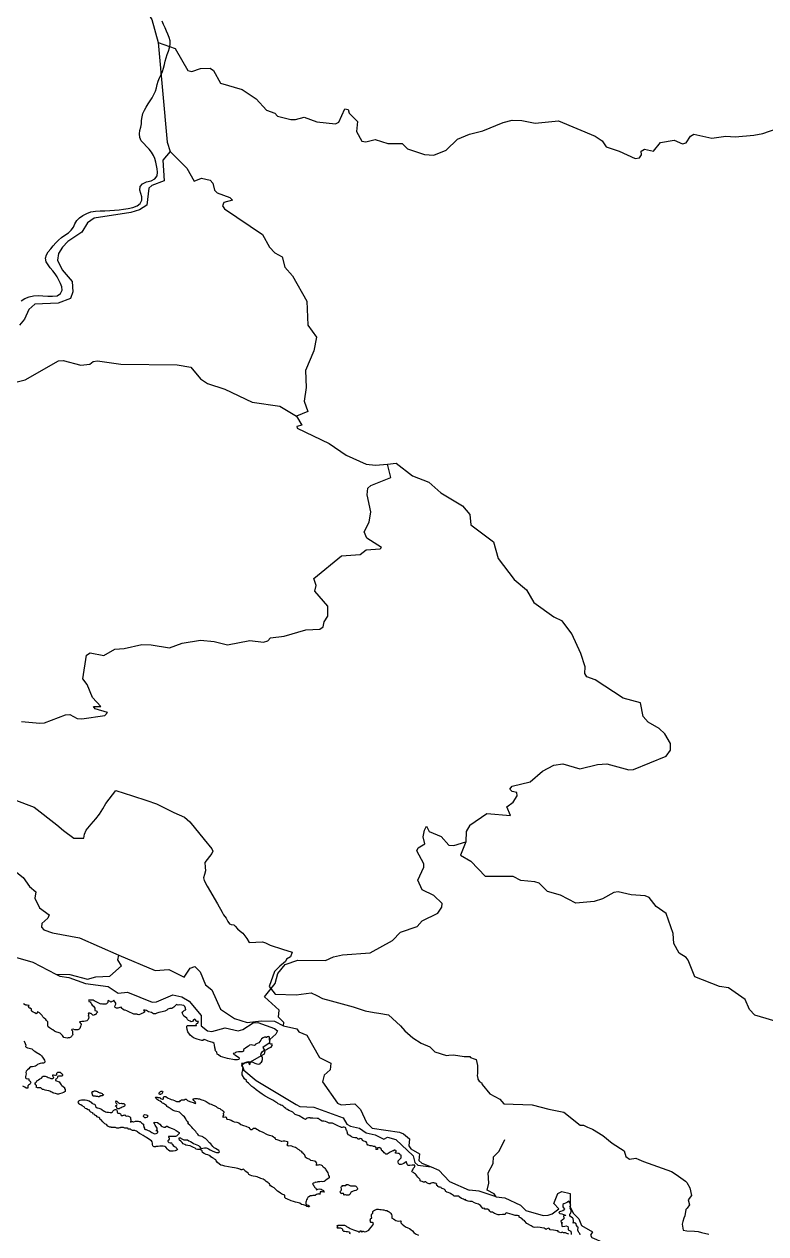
# Model space of a CAD drawing. Header units: metres. Extents: x 13.21 to 19.52, y 42.14 to 46.62.
# Drawn here: x 17.759 to 18.147, y 42.685 to 43.317 of the extents above; entities that cross this region are included whole.
import ezdxf

# ---------------------------------------------------------------- set-up
doc = ezdxf.new("R2010")
doc.units = ezdxf.units.M
doc.header["$MEASUREMENT"] = 0
for name, color, linetype in [('CESTE', 5, 'Continuous'), ('hr', 9, 'Continuous'), ('PRUGE', 7, 'Continuous')]:
    doc.layers.add(name, color=color, linetype=linetype)

msp = doc.modelspace()

# ---------------------------------------------------------------- linework, layer by layer
at = {"layer": 'CESTE'}
for points in [[(17.81129, 43.34789), (17.81487, 43.33744), (17.82608, 43.31945), (17.82934, 43.30744)], [(17.82934, 43.30744), (17.83826, 43.30444), (17.84482, 43.29285), (17.84697, 43.29241), (17.85155, 43.29389), (17.85661, 43.29404), (17.85824, 43.29296), (17.86199, 43.28627), (17.87328, 43.283), (17.88056, 43.27815), (17.88602, 43.27214), (17.89031, 43.27057), (17.8917, 43.26909), (17.89858, 43.26725), (17.90106, 43.2672), (17.90559, 43.26846), (17.9122, 43.26601), (17.92206, 43.26497), (17.92366, 43.26596), (17.92683, 43.27291), (17.92868, 43.27251), (17.92908, 43.27066), (17.93344, 43.26629), (17.93304, 43.26102), (17.9357, 43.25594), (17.93789, 43.2556), (17.9427, 43.25675), (17.94941, 43.25469), (17.95675, 43.25483), (17.95964, 43.25197), (17.96857, 43.24906), (17.9734, 43.24869), (17.97982, 43.25132), (17.98575, 43.25695), (17.99204, 43.25956)], [(17.82934, 43.30744), (17.83412, 43.25549), (17.83562, 43.25062)], [(17.99204, 43.25956), (17.99902, 43.26131), (18.00968, 43.2658), (18.01436, 43.26687), (18.01927, 43.26679), (18.02634, 43.26538), (18.03847, 43.26651), (18.05769, 43.25857), (18.0613, 43.25613), (18.06347, 43.25292), (18.0702, 43.25074), (18.07857, 43.24686), (18.08077, 43.24725), (18.08194, 43.24885), (18.08171, 43.25075), (18.08352, 43.25178), (18.08812, 43.25069), (18.09172, 43.25532), (18.0989, 43.25645), (18.10325, 43.25458), (18.10528, 43.25506), (18.10746, 43.25852), (18.10914, 43.25958), (18.11861, 43.25756), (18.12585, 43.2586), (18.13073, 43.25825), (18.14052, 43.25901), (18.14522, 43.25996), (18.15625, 43.26387)], [(17.83562, 43.25062), (17.83171, 43.24607), (17.83244, 43.2353), (17.82606, 43.23276), (17.82444, 43.23137), (17.82336, 43.22251), (17.81962, 43.22017), (17.81513, 43.21871), (17.796, 43.21573), (17.79246, 43.21329), (17.7894, 43.20841), (17.7821, 43.20359), (17.77931, 43.20064), (17.77725, 43.19736), (17.77683, 43.19381), (17.77924, 43.18871), (17.78449, 43.18263), (17.78484, 43.1773), (17.78349, 43.17385), (17.77707, 43.17134), (17.76499, 43.17079), (17.76178, 43.16809), (17.75949, 43.16295), (17.75699, 43.15989)], [(17.83562, 43.25062), (17.84428, 43.24192), (17.84822, 43.23509), (17.85196, 43.23658), (17.85655, 43.23552), (17.85787, 43.23399), (17.85874, 43.23043), (17.86023, 43.22904), (17.86686, 43.22657), (17.86823, 43.22508), (17.86374, 43.22397), (17.86294, 43.22217), (17.86401, 43.22063), (17.88386, 43.20716), (17.88748, 43.20053), (17.89039, 43.19763), (17.89409, 43.19548), (17.8955, 43.19013), (17.89951, 43.18564), (17.90707, 43.17242), (17.90761, 43.15992), (17.91206, 43.15364), (17.91062, 43.1465), (17.90637, 43.13622), (17.90664, 43.12724), (17.90559, 43.12011), (17.90758, 43.11478), (17.90165, 43.11238)], [(17.75293, 43.12948), (17.75979, 43.1313), (17.77737, 43.14116), (17.77966, 43.14143), (17.78889, 43.13888), (17.79365, 43.13948), (17.79541, 43.14082), (17.79767, 43.14122), (17.8098, 43.13954), (17.83924, 43.13908), (17.84644, 43.13781), (17.85156, 43.13176), (17.85518, 43.1294), (17.86412, 43.12645), (17.87855, 43.11961), (17.89289, 43.11754), (17.90165, 43.11238)], [(17.90165, 43.11238), (17.9045, 43.10759), (17.90175, 43.10694), (17.9019, 43.10608), (17.91871, 43.09806), (17.92755, 43.09185), (17.93802, 43.08723), (17.94288, 43.08671), (17.94909, 43.08721)], [(17.91607, 43.00477), (17.91801, 43.00789), (17.91799, 43.01311), (17.91129, 43.02079), (17.91198, 43.02389), (17.91062, 43.02749), (17.92512, 43.03927), (17.93484, 43.03998), (17.93805, 43.04239), (17.94542, 43.04293), (17.94596, 43.04368), (17.93834, 43.04852), (17.937, 43.05189), (17.93954, 43.05697), (17.94039, 43.06233), (17.93858, 43.07116), (17.93891, 43.07474), (17.94054, 43.07608), (17.95084, 43.08033), (17.94909, 43.08721)], [(17.94909, 43.08721), (17.95373, 43.08774), (17.96225, 43.08119), (17.97082, 43.07785), (17.97703, 43.0723), (17.98838, 43.06551), (17.9921, 43.06093)], [(17.9921, 43.06093), (17.99264, 43.05556), (18.00462, 43.04659), (18.00695, 43.03789), (18.01542, 43.02695), (18.02181, 43.02155), (18.02567, 43.01495), (18.03609, 43.0074), (18.04042, 43.00531)], [(17.75792, 42.95281), (17.76762, 42.95183), (17.76998, 42.95202), (17.78088, 42.95621), (17.78319, 42.95646), (17.78711, 42.95427), (17.78946, 42.95412), (17.80145, 42.9559), (17.80296, 42.95745), (17.79653, 42.95935), (17.79563, 42.9607), (17.79943, 42.96058), (17.79505, 42.96526), (17.79232, 42.97203), (17.79002, 42.97513), (17.79197, 42.98751), (17.79386, 42.98867), (17.80089, 42.98728), (17.80666, 42.99055), (17.81153, 42.99087), (17.82091, 42.99294), (17.82575, 42.99292), (17.83523, 42.99129), (17.84182, 42.99374), (17.8514, 42.99531), (17.85866, 42.9945), (17.86554, 42.99276), (17.87725, 42.99504), (17.88439, 42.99417), (17.88657, 42.99498), (17.88798, 42.99652), (17.89516, 42.99735), (17.9065, 43.00069), (17.91377, 43.00108), (17.91558, 43.00229), (17.91607, 43.00477)], [(17.9921, 42.89869), (18.00106, 42.90464), (18.01351, 42.90366), (18.0115, 42.90825), (18.01478, 42.91071), (18.01699, 42.91401), (18.01677, 42.91565), (18.01422, 42.91614), (18.01316, 42.9175), (18.01438, 42.91898), (18.02374, 42.92134), (18.03007, 42.92675), (18.036, 42.92997), (18.0407, 42.93064), (18.04968, 42.92797), (18.05885, 42.93034), (18.06371, 42.9306), (18.07521, 42.92753), (18.07762, 42.9277), (18.09472, 42.93464), (18.09696, 42.93781), (18.09704, 42.94136), (18.09413, 42.94632), (18.09118, 42.94918), (18.08534, 42.95245), (18.0827, 42.95544), (18.08139, 42.96253), (18.07222, 42.96497), (18.05768, 42.97459), (18.05335, 42.97614), (18.05229, 42.97778), (18.0524, 42.98137), (18.05026, 42.98839), (18.04541, 42.99856), (18.04042, 43.00531)], [(17.66239, 42.91866), (17.66939, 42.91702), (17.69663, 42.90494), (17.70423, 42.90041), (17.71072, 42.89808), (17.71585, 42.89422), (17.72625, 42.88949), (17.72936, 42.88679), (17.73609, 42.88463), (17.74893, 42.87632), (17.75552, 42.87396), (17.75889, 42.87136), (17.76222, 42.86658), (17.76552, 42.8638), (17.7649, 42.86053), (17.76738, 42.85547), (17.77248, 42.85177), (17.77175, 42.85003), (17.76863, 42.84723), (17.76842, 42.84537), (17.76961, 42.84392), (17.77408, 42.84233), (17.78832, 42.83981), (17.80882, 42.83077)], [(17.89477, 42.79374), (17.89498, 42.79559), (17.89231, 42.7984), (17.89253, 42.80197), (17.88487, 42.80896), (17.89047, 42.81592), (17.89183, 42.82115), (17.89567, 42.82575), (17.90228, 42.82805), (17.91685, 42.82784), (17.92094, 42.82977), (17.9256, 42.83089), (17.94019, 42.83187), (17.95178, 42.8383), (17.95593, 42.84265), (17.96471, 42.84569), (17.96728, 42.84867), (17.97552, 42.85259), (17.97757, 42.85583), (17.97769, 42.85764), (17.97346, 42.86195), (17.96732, 42.8649), (17.96496, 42.86995), (17.96822, 42.87675), (17.96813, 42.87843), (17.96441, 42.88513), (17.96525, 42.88685), (17.96872, 42.88888), (17.96782, 42.89256), (17.96851, 42.89608), (17.96956, 42.89804), (17.97087, 42.89539), (17.97719, 42.89262), (17.98126, 42.88826), (17.98379, 42.88801), (17.99007, 42.88991)], [(17.9921, 42.89869), (17.99027, 42.89539), (17.99007, 42.88991)], [(17.99007, 42.88991), (17.98732, 42.88299), (17.99271, 42.8798)], [(18.15461, 42.79537), (18.14111, 42.79942), (18.13836, 42.80239), (18.136, 42.8075), (18.12728, 42.81359), (18.12258, 42.81426), (18.10978, 42.81936), (18.10622, 42.82804), (18.10524, 42.82953), (18.10157, 42.8318), (18.09876, 42.8368), (18.09839, 42.84205), (18.09479, 42.85251), (18.08951, 42.85615), (18.08593, 42.86082), (18.08387, 42.86169), (18.07653, 42.86216), (18.0697, 42.86388), (18.06734, 42.86345), (18.06158, 42.86009), (18.05707, 42.85869), (18.04752, 42.85785), (18.03963, 42.86213), (18.03275, 42.86399), (18.02836, 42.86829), (18.02618, 42.86906), (18.0189, 42.86978), (18.01486, 42.87178), (18.0003, 42.8718), (17.99271, 42.8798)], [(17.74554, 42.83799), (17.75477, 42.82965), (17.76384, 42.82698), (17.77595, 42.82077)], [(17.77595, 42.82077), (17.78322, 42.82064), (17.79236, 42.81815), (17.79678, 42.81935), (17.80405, 42.81965), (17.81013, 42.82512), (17.80833, 42.82834), (17.80882, 42.83077)], [(17.80882, 42.83077), (17.8278, 42.82261), (17.83487, 42.82325), (17.84301, 42.81919), (17.84615, 42.82396), (17.84855, 42.82475), (17.85134, 42.82204), (17.85401, 42.81513), (17.85748, 42.81265), (17.86194, 42.80245), (17.86916, 42.79758), (17.87589, 42.79559), (17.88311, 42.79648), (17.89022, 42.79625), (17.89477, 42.79374)], [(17.77595, 42.82077), (17.77791, 42.81965), (17.78261, 42.819), (17.79134, 42.81589), (17.8032, 42.8144), (17.80852, 42.81092), (17.81338, 42.81136), (17.82616, 42.80618), (17.82847, 42.80634), (17.83694, 42.80993), (17.84164, 42.8089), (17.84557, 42.80675), (17.85186, 42.79918), (17.85182, 42.79379), (17.85515, 42.79114), (17.85746, 42.79086), (17.86429, 42.79281), (17.87122, 42.79123), (17.87357, 42.79188), (17.87904, 42.79539), (17.8815, 42.7956), (17.89011, 42.7924), (17.89169, 42.79116), (17.89077, 42.78948), (17.88775, 42.78663), (17.88737, 42.78481), (17.88404, 42.78243), (17.88512, 42.78071), (17.88474, 42.77892), (17.87715, 42.77471), (17.87296, 42.77403)], [(17.89477, 42.79374), (17.90176, 42.79226), (17.90286, 42.79063), (17.90703, 42.78896), (17.91371, 42.77731), (17.91961, 42.77429), (17.91928, 42.77084), (17.9161, 42.76802), (17.91522, 42.76457), (17.923, 42.75335), (17.92505, 42.7526), (17.93213, 42.75301), (17.93509, 42.75003), (17.93817, 42.74321), (17.94113, 42.74038), (17.9554, 42.73832), (17.95747, 42.73742), (17.96069, 42.73467), (17.96039, 42.73114), (17.96142, 42.72948), (17.96587, 42.72693)], [(17.87296, 42.77403), (17.87407, 42.77061), (17.88057, 42.76521), (17.90142, 42.75274), (17.90339, 42.75173), (17.91069, 42.75126), (17.92605, 42.74568), (17.92793, 42.74245), (17.92991, 42.74134), (17.93449, 42.74038), (17.93804, 42.73783), (17.94264, 42.7368), (17.94723, 42.73465)], [(17.94723, 42.73465), (17.94911, 42.7357), (17.95353, 42.73432), (17.96256, 42.72584), (17.9635, 42.72239), (17.9651, 42.72102), (17.97201, 42.72019)], [(18.00586, 42.70438), (18.00493, 42.70608), (18.00126, 42.70792), (18.00216, 42.71157), (18.00172, 42.71695), (18.00436, 42.72191), (18.0045, 42.72535), (18.00754, 42.72824), (18.01054, 42.73448)], [(17.96587, 42.72693), (17.96557, 42.72344), (17.96715, 42.72203), (17.97201, 42.72019)], [(17.97201, 42.72019), (17.97595, 42.71838), (17.9815, 42.71247), (17.99177, 42.70788)], [(18.00586, 42.70438), (17.99704, 42.70733), (17.99177, 42.70788)], [(18.00586, 42.70438), (18.01046, 42.70398), (18.01859, 42.70007), (18.02143, 42.69728), (18.03058, 42.69473), (18.03305, 42.69481), (18.03525, 42.69554), (18.03872, 42.69823), (18.03607, 42.70093), (18.0382, 42.70611), (18.04022, 42.70717), (18.04454, 42.70619)], [(18.04454, 42.70619), (18.04466, 42.6991), (18.0464, 42.69575), (18.04921, 42.69296), (18.05047, 42.68948), (18.05628, 42.68621), (18.05517, 42.68449), (18.05585, 42.68324), (18.06233, 42.68045), (18.06927, 42.67545), (18.07158, 42.6748), (18.07641, 42.67507), (18.09397, 42.68101), (18.10121, 42.68032), (18.10848, 42.68064), (18.12512, 42.67802), (18.13175, 42.68), (18.13388, 42.67891), (18.13426, 42.67714), (18.13324, 42.67557), (18.12718, 42.67329)]]:
    msp.add_lwpolyline(points, dxfattribs=at)
at = {"layer": 'hr'}
for points in [[(17.7539, 42.91195), (17.76452, 42.90796), (17.77637, 42.89878), (17.77988, 42.89592), (17.78531, 42.89177), (17.79047, 42.89181), (17.79083, 42.89395), (17.79177, 42.89594), (17.79436, 42.89916), (17.79679, 42.9019), (17.79879, 42.9043), (17.80046, 42.90724), (17.80207, 42.90996), (17.80726, 42.91681), (17.81591, 42.91397), (17.82346, 42.91152), (17.82845, 42.90974), (17.83762, 42.90517), (17.84319, 42.90284), (17.84596, 42.90042), (17.85345, 42.89121), (17.85735, 42.88633), (17.85799, 42.885), (17.85736, 42.88385), (17.8537, 42.87918), (17.85389, 42.87676), (17.85415, 42.87476), (17.85352, 42.87278), (17.85303, 42.87106), (17.85333, 42.86965), (17.8549, 42.86672), (17.86027, 42.8576), (17.86272, 42.85313), (17.86352, 42.85182), (17.86483, 42.85003), (17.86582, 42.84825), (17.86658, 42.84711), (17.86746, 42.84676), (17.86884, 42.84653), (17.86963, 42.84583), (17.87087, 42.84448), (17.87212, 42.84324), (17.87366, 42.84216), (17.87562, 42.83946), (17.87696, 42.8374), (17.88383, 42.83771), (17.88539, 42.83708), (17.88779, 42.83594), (17.89431, 42.83381), (17.89933, 42.83233), (17.89842, 42.82987), (17.89648, 42.82862), (17.89584, 42.82744), (17.89289, 42.82497), (17.89011, 42.82226), (17.88732, 42.81436), (17.89051, 42.81027), (17.90151, 42.80993), (17.90934, 42.81099), (17.91233, 42.80955), (17.91526, 42.80806), (17.91979, 42.80691), (17.93118, 42.80367), (17.93756, 42.8017), (17.94224, 42.80076), (17.94462, 42.80039), (17.9497, 42.79952), (17.95599, 42.79377), (17.95823, 42.79124), (17.96243, 42.7875), (17.96683, 42.78477), (17.97132, 42.7828), (17.9733, 42.7808), (17.97397, 42.78024), (17.98007, 42.77824), (17.98124, 42.77849), (17.98349, 42.77869), (17.98594, 42.77823), (17.98927, 42.77783), (17.99225, 42.77771), (17.99258, 42.77725), (17.99437, 42.77659), (17.99555, 42.77616), (17.9962, 42.773), (17.99623, 42.76888), (17.99607, 42.7679), (17.9963, 42.76628), (17.99635, 42.76588), (17.99705, 42.76493), (17.99815, 42.76423), (17.99821, 42.76411), (17.99864, 42.76317), (18.0027, 42.75819), (18.00778, 42.75555), (18.00986, 42.75297), (18.02469, 42.75249), (18.03338, 42.75024), (18.04124, 42.7486), (18.04979, 42.74194), (18.05163, 42.74182), (18.05374, 42.74083), (18.05633, 42.7398), (18.06175, 42.73649), (18.06662, 42.73253), (18.0728, 42.7285), (18.07371, 42.72548), (18.07566, 42.72417), (18.07897, 42.72463), (18.08039, 42.72389), (18.08285, 42.72284), (18.09757, 42.71766), (18.09999, 42.7162), (18.10485, 42.71267), (18.10552, 42.71196), (18.1072, 42.70918), (18.10791, 42.70516), (18.10633, 42.70284), (18.10692, 42.70029), (18.10569, 42.69853), (18.10511, 42.69779), (18.10451, 42.6946), (18.10399, 42.69332), (18.1034, 42.69161), (18.10319, 42.69022), (18.10355, 42.68707), (18.10554, 42.68667), (18.10957, 42.68655), (18.11142, 42.6864), (18.1132, 42.68584), (18.11708, 42.68489)], [(18.04391, 42.68502), (18.04294, 42.68528), (18.04214, 42.68558), (18.0412, 42.68558), (18.0404, 42.68607), (18.03978, 42.68571), (18.03889, 42.68594), (18.0384, 42.6862), (18.03827, 42.68666), (18.03764, 42.68666), (18.03693, 42.68692), (18.03591, 42.68709), (18.03409, 42.68722), (18.03387, 42.68778), (18.03338, 42.68801), (18.03293, 42.68791), (18.03244, 42.68771), (18.03204, 42.68745), (18.03098, 42.68811), (18.02982, 42.68834), (18.02889, 42.6885), (18.02728, 42.68853), (18.02613, 42.6884), (18.02528, 42.68854), (18.02417, 42.68929), (18.02195, 42.69055), (18.02066, 42.69187), (18.02022, 42.69233), (18.01968, 42.69242), (18.01964, 42.69275), (18.0187, 42.69344), (18.01795, 42.6939), (18.01804, 42.69449), (18.01715, 42.69466), (18.0159, 42.69472), (18.0143, 42.69515), (18.01194, 42.6959), (18.01119, 42.69603), (18.01079, 42.69567), (18.01061, 42.69525), (18.00923, 42.69515), (18.00767, 42.69502), (18.00701, 42.69499), (18.00501, 42.69569), (18.00398, 42.69638), (18.00318, 42.69651), (18.00265, 42.69694), (18.0022, 42.6975), (18.00149, 42.69799), (17.99994, 42.69795), (17.99971, 42.69848), (17.99896, 42.69841), (17.99838, 42.69907), (17.9978, 42.69999), (17.99678, 42.70055), (17.99553, 42.70104), (17.99455, 42.70137), (17.99345, 42.702), (17.99222, 42.70198), (17.99137, 42.7022), (17.99082, 42.70239), (17.99017, 42.70248), (17.99002, 42.70283), (17.99004, 42.70305), (17.98964, 42.70292), (17.98934, 42.70292), (17.98887, 42.70326), (17.98836, 42.7034), (17.98781, 42.70355), (17.98659, 42.70444), (17.98641, 42.70472), (17.98583, 42.70486), (17.98403, 42.70486), (17.9836, 42.70518), (17.9831, 42.70558), (17.98263, 42.70577), (17.9822, 42.70605), (17.98173, 42.70641), (17.98082, 42.70671), (17.98025, 42.70688), (17.98002, 42.70712), (17.9797, 42.70719), (17.97947, 42.70739), (17.97947, 42.70786), (17.97907, 42.70809), (17.97869, 42.70842), (17.97827, 42.70868), (17.97774, 42.70879), (17.97739, 42.70899), (17.97717, 42.7094), (17.97664, 42.70953), (17.97616, 42.70951), (17.97584, 42.70966), (17.97546, 42.70984), (17.97541, 42.71021), (17.97491, 42.71039), (17.97484, 42.71086), (17.97501, 42.71106), (17.97454, 42.71134), (17.97406, 42.71156), (17.97376, 42.71165), (17.97333, 42.71172), (17.97276, 42.71178), (17.97201, 42.71154), (17.97143, 42.7113), (17.9709, 42.71119), (17.97045, 42.71141), (17.96973, 42.71175), (17.96917, 42.71221), (17.96865, 42.71231), (17.96842, 42.71216), (17.96795, 42.71216), (17.9672, 42.71243), (17.96654, 42.71266), (17.96619, 42.71284), (17.96624, 42.71338), (17.96604, 42.71362), (17.96564, 42.71411), (17.96499, 42.71471), (17.96451, 42.71546), (17.96409, 42.71589), (17.96376, 42.71635), (17.96334, 42.71672), (17.96273, 42.71709), (17.96201, 42.71739), (17.96193, 42.71765), (17.96211, 42.71808), (17.96243, 42.71863), (17.96271, 42.71935), (17.96321, 42.71989), (17.96346, 42.72031), (17.96338, 42.72094), (17.96311, 42.72107), (17.96213, 42.72107), (17.96075, 42.72079), (17.95998, 42.7209), (17.95955, 42.7212), (17.9592, 42.72201), (17.95917, 42.72269), (17.95897, 42.72288), (17.95847, 42.72245), (17.95775, 42.72194), (17.95689, 42.72149), (17.95624, 42.72131), (17.95549, 42.72138), (17.95499, 42.72188), (17.95474, 42.72251), (17.95481, 42.72318), (17.95496, 42.72351), (17.95539, 42.72403), (17.95589, 42.7244), (17.95632, 42.72477), (17.95639, 42.72518), (17.95629, 42.72555), (17.95624, 42.72614), (17.95586, 42.72636), (17.95561, 42.72678), (17.95521, 42.72715), (17.95451, 42.72715), (17.95383, 42.72721), (17.95336, 42.7273), (17.95336, 42.72773), (17.95361, 42.72812), (17.95368, 42.72844), (17.95356, 42.72873), (17.95293, 42.72886), (17.95248, 42.72882), (17.95263, 42.7286), (17.95238, 42.72844), (17.952, 42.72853), (17.9516, 42.72833), (17.95063, 42.72775), (17.94897, 42.72681), (17.94827, 42.72674), (17.94797, 42.72709), (17.94747, 42.72746), (17.94709, 42.72794), (17.94672, 42.72818), (17.94672, 42.72847), (17.94627, 42.72847), (17.94604, 42.72901), (17.94594, 42.72952), (17.94511, 42.73002), (17.94479, 42.73026), (17.94426, 42.7301), (17.94401, 42.72998), (17.94393, 42.7291), (17.94316, 42.72919), (17.94338, 42.72965), (17.94333, 42.73019), (17.94291, 42.73039), (17.94268, 42.73069), (17.94185, 42.73078), (17.94148, 42.73097), (17.94085, 42.73112), (17.94007, 42.73114), (17.93922, 42.73136), (17.93885, 42.73151), (17.93859, 42.73195), (17.93837, 42.73274), (17.93802, 42.73321), (17.93747, 42.73337), (17.93686, 42.73354), (17.93609, 42.73392), (17.93589, 42.73441), (17.93538, 42.73483), (17.93481, 42.73485), (17.93438, 42.73466), (17.93388, 42.73459), (17.93348, 42.73501), (17.9331, 42.73524), (17.93208, 42.73527), (17.93122, 42.73541), (17.93035, 42.73585), (17.92952, 42.73646), (17.92879, 42.73692), (17.92826, 42.7375), (17.92821, 42.73796), (17.92816, 42.73838), (17.92804, 42.73879), (17.92769, 42.73912), (17.92749, 42.73971), (17.92733, 42.74045), (17.92703, 42.74066), (17.92661, 42.74085), (17.92601, 42.74081), (17.92543, 42.74059), (17.92513, 42.74064), (17.9229, 42.74171), (17.92044, 42.74289), (17.91871, 42.74287), (17.91763, 42.74346), (17.9167, 42.74386), (17.91585, 42.7439), (17.91502, 42.74406), (17.91422, 42.74447), (17.91362, 42.74486), (17.91307, 42.74535), (17.91249, 42.74535), (17.91016, 42.7455), (17.90891, 42.74554), (17.90881, 42.74574), (17.9079, 42.74572), (17.90715, 42.74561), (17.90673, 42.74526), (17.90635, 42.74493), (17.90595, 42.74495), (17.90525, 42.74541), (17.90447, 42.74584), (17.90384, 42.74623), (17.90296, 42.7468), (17.90199, 42.74704), (17.90088, 42.74744), (17.90036, 42.74807), (17.8997, 42.74877), (17.8991, 42.74912), (17.8977, 42.74964), (17.89689, 42.75), (17.89639, 42.75026), (17.89602, 42.75068), (17.89534, 42.75118), (17.89468, 42.7519), (17.89408, 42.75221), (17.89343, 42.75241), (17.89285, 42.75262), (17.89205, 42.753), (17.89152, 42.75352), (17.89087, 42.75391), (17.88927, 42.7549), (17.88746, 42.75582), (17.88533, 42.757), (17.88367, 42.75809), (17.88249, 42.75893), (17.88061, 42.76035), (17.87925, 42.76132), (17.87837, 42.76204), (17.87752, 42.76284), (17.87651, 42.76383), (17.87594, 42.76441), (17.87551, 42.76478), (17.87546, 42.76523), (17.87445, 42.76617), (17.87327, 42.76824), (17.87322, 42.76923), (17.87337, 42.7703), (17.87357, 42.7705), (17.87364, 42.77115), (17.87369, 42.77209), (17.87329, 42.7727), (17.87306, 42.77318), (17.87318, 42.77358), (17.87404, 42.77406), (17.87474, 42.77466), (17.87579, 42.77492), (17.87632, 42.77506), (17.87687, 42.7751), (17.87677, 42.77409), (17.87712, 42.77351), (17.87742, 42.77383), (17.8775, 42.77446), (17.87792, 42.77492), (17.87827, 42.77496), (17.87877, 42.77475), (17.87983, 42.77433), (17.88083, 42.77396), (17.88196, 42.7738), (17.88264, 42.7739), (17.88261, 42.77421), (17.88284, 42.77448), (17.88326, 42.77476), (17.88361, 42.77527), (17.88369, 42.77572), (17.88381, 42.77625), (17.88386, 42.77703), (17.88368, 42.77755), (17.88326, 42.77814), (17.88306, 42.77864), (17.88318, 42.77936), (17.88388, 42.78033), (17.88456, 42.78085), (17.88506, 42.78103), (17.88598, 42.78151), (17.88651, 42.78181), (17.88704, 42.7822), (17.88749, 42.78238), (17.88791, 42.78251), (17.88842, 42.78262), (17.88897, 42.78345), (17.88904, 42.78392), (17.88884, 42.78414), (17.88824, 42.78421), (17.88779, 42.78436), (17.88761, 42.78471), (17.88766, 42.78526), (17.8876, 42.78703), (17.8875, 42.78747), (17.88733, 42.7878), (17.8875, 42.78806), (17.88675, 42.78825), (17.8862, 42.7881), (17.8861, 42.78775), (17.88552, 42.78771), (17.88552, 42.78793), (17.88487, 42.78784), (17.88417, 42.78754), (17.88339, 42.78704), (17.88292, 42.78625), (17.88252, 42.78554), (17.88197, 42.78493), (17.88109, 42.78449), (17.88029, 42.78419), (17.88014, 42.78389), (17.87959, 42.78359), (17.87871, 42.78361), (17.87793, 42.78381), (17.8771, 42.78365), (17.87653, 42.78318), (17.87565, 42.78265), (17.8749, 42.78205), (17.87402, 42.78137), (17.8739, 42.78054), (17.87332, 42.78017), (17.87212, 42.78023), (17.87124, 42.78023), (17.87031, 42.78003), (17.86979, 42.77979), (17.86946, 42.77958), (17.86886, 42.77942), (17.86848, 42.77925), (17.86914, 42.77873), (17.86982, 42.7784), (17.87049, 42.77794), (17.87132, 42.77746), (17.87175, 42.77702), (17.87155, 42.77626), (17.8708, 42.77607), (17.86924, 42.77611), (17.86566, 42.7767), (17.8632, 42.77738), (17.86197, 42.77773), (17.86084, 42.77859), (17.86013, 42.77907), (17.85998, 42.78009), (17.85965, 42.78039), (17.85928, 42.7808), (17.8592, 42.78132), (17.8593, 42.78185), (17.859, 42.78228), (17.85887, 42.78394), (17.85854, 42.78463), (17.85784, 42.78504), (17.85671, 42.78539), (17.85555, 42.78572), (17.85485, 42.78609), (17.85397, 42.78651), (17.85337, 42.78669), (17.85277, 42.7862), (17.85217, 42.78614), (17.84971, 42.78682), (17.84788, 42.78752), (17.84695, 42.78821), (17.84604, 42.78887), (17.84579, 42.78939), (17.84488, 42.79066), (17.84455, 42.79194), (17.8444, 42.79301), (17.8444, 42.79365), (17.84457, 42.794), (17.845, 42.79402), (17.84603, 42.79404), (17.84651, 42.79396), (17.84811, 42.79391), (17.84937, 42.79397), (17.84919, 42.79474), (17.84951, 42.79498), (17.85001, 42.79515), (17.85034, 42.79563), (17.85041, 42.79606), (17.84954, 42.79602), (17.84843, 42.79724), (17.8479, 42.79685), (17.84738, 42.79613), (17.84668, 42.79596), (17.846, 42.79616), (17.84522, 42.7966), (17.84467, 42.79707), (17.84431, 42.79788), (17.84364, 42.79827), (17.84271, 42.79892), (17.84225, 42.79986), (17.8419, 42.8006), (17.84232, 42.80114), (17.8432, 42.802), (17.84383, 42.80219), (17.84367, 42.80306), (17.84332, 42.80381), (17.84274, 42.80443), (17.84179, 42.80458), (17.84056, 42.80469), (17.83973, 42.80467), (17.83901, 42.80487), (17.83761, 42.80346), (17.8365, 42.80282), (17.83552, 42.80282), (17.83441, 42.80246), (17.8338, 42.802), (17.83282, 42.80137), (17.83146, 42.8011), (17.8306, 42.80091), (17.82974, 42.80073), (17.82864, 42.80046), (17.8279, 42.8), (17.82692, 42.80009), (17.82581, 42.80082), (17.82433, 42.80109), (17.82322, 42.80181), (17.82248, 42.80199), (17.82174, 42.80199), (17.82199, 42.80162), (17.82236, 42.80117), (17.82162, 42.80063), (17.82076, 42.80026), (17.82015, 42.7999), (17.81917, 42.79945), (17.81855, 42.79963), (17.81831, 42.7999), (17.81658, 42.7999), (17.81597, 42.80017), (17.81437, 42.80098), (17.81301, 42.80161), (17.81215, 42.80197), (17.81166, 42.80197), (17.81104, 42.80233), (17.81018, 42.80306), (17.81018, 42.80351), (17.80932, 42.80333), (17.80833, 42.80296), (17.8076, 42.80296), (17.80686, 42.80332), (17.80673, 42.80405), (17.80722, 42.80513), (17.80722, 42.80559), (17.80685, 42.80622), (17.80635, 42.80685), (17.80623, 42.80713), (17.80586, 42.80676), (17.80537, 42.80649), (17.80476, 42.80622), (17.80439, 42.80631), (17.80426, 42.80658), (17.80328, 42.80703), (17.80303, 42.80658), (17.80303, 42.80594), (17.80279, 42.80558), (17.80242, 42.80531), (17.80205, 42.80503), (17.80033, 42.80503), (17.79959, 42.8053), (17.79941, 42.80519), (17.79867, 42.80537), (17.79731, 42.80614), (17.79657, 42.8065), (17.7959, 42.8069), (17.7954, 42.80727), (17.7938, 42.80726), (17.79319, 42.80731), (17.79307, 42.80699), (17.79319, 42.80645), (17.79381, 42.80631), (17.79424, 42.80586), (17.79461, 42.80504), (17.79492, 42.80459), (17.79554, 42.804), (17.79591, 42.80346), (17.79634, 42.80296), (17.79634, 42.80224), (17.79634, 42.80179), (17.7969, 42.8017), (17.79727, 42.80147), (17.79751, 42.8012), (17.79758, 42.80097), (17.79727, 42.80057), (17.79703, 42.8002), (17.79672, 42.79979), (17.79629, 42.79961), (17.79592, 42.79948), (17.79574, 42.79925), (17.79531, 42.79943), (17.79494, 42.79975), (17.79432, 42.80015), (17.79395, 42.8002), (17.79358, 42.80033), (17.79315, 42.80042), (17.79297, 42.80042), (17.79278, 42.80029), (17.79303, 42.80001), (17.79303, 42.79974), (17.79297, 42.79943), (17.79285, 42.79888), (17.7931, 42.79834), (17.79291, 42.79761), (17.79285, 42.79703), (17.79212, 42.79648), (17.79132, 42.79625), (17.79058, 42.79612), (17.78948, 42.79598), (17.78831, 42.79593), (17.78868, 42.79539), (17.78905, 42.79489), (17.78905, 42.79426), (17.78899, 42.79405), (17.78881, 42.79346), (17.78856, 42.79296), (17.78838, 42.79242), (17.78807, 42.79201), (17.78746, 42.79178), (17.78666, 42.79174), (17.7858, 42.79174), (17.785, 42.79201), (17.78432, 42.79182), (17.78414, 42.79164), (17.78463, 42.7911), (17.78457, 42.79051), (17.78458, 42.78983), (17.7847, 42.78933), (17.78458, 42.78897), (17.78433, 42.78856), (17.78409, 42.7882), (17.78366, 42.78784), (17.78305, 42.78747), (17.78237, 42.78752), (17.78188, 42.78738), (17.78102, 42.78747), (17.78003, 42.78765), (17.77966, 42.78819), (17.77941, 42.78874), (17.77892, 42.78923), (17.77818, 42.78991), (17.7772, 42.79027), (17.77646, 42.7905), (17.7759, 42.79063), (17.77516, 42.79104), (17.77436, 42.79162), (17.77356, 42.79203), (17.77307, 42.79239), (17.77251, 42.79271), (17.77196, 42.7932), (17.77177, 42.79384), (17.77171, 42.79456), (17.7717, 42.79538), (17.77164, 42.79588), (17.77109, 42.79658), (17.77071, 42.79703), (17.76973, 42.79784), (17.76911, 42.79852), (17.76868, 42.79924), (17.76812, 42.79997), (17.76732, 42.80065), (17.76627, 42.80114), (17.76609, 42.80055), (17.76597, 42.80019), (17.76566, 42.80005), (17.76498, 42.80055), (17.76412, 42.80087), (17.76357, 42.80127), (17.76313, 42.80163), (17.76313, 42.80191), (17.76313, 42.80254), (17.76245, 42.80299), (17.7619, 42.80304), (17.76171, 42.80344), (17.76165, 42.80385), (17.76202, 42.80439), (17.76097, 42.80457), (17.76029, 42.80462), (17.75986, 42.80471), (17.75906, 42.80534)], [(17.7592, 42.78577), (17.75963, 42.7851), (17.75994, 42.78455), (17.76025, 42.78369), (17.76013, 42.78297), (17.76038, 42.78256), (17.76105, 42.78225), (17.76198, 42.78211), (17.76271, 42.78202), (17.76327, 42.78184), (17.76376, 42.78148), (17.76419, 42.78098), (17.76493, 42.78062), (17.76561, 42.78004), (17.76777, 42.77882), (17.76832, 42.77814), (17.76888, 42.77735), (17.76919, 42.77685), (17.76962, 42.77635), (17.77005, 42.77577), (17.77018, 42.77522), (17.77012, 42.77477), (17.76981, 42.7745), (17.76944, 42.77436), (17.76858, 42.77422), (17.76779, 42.77404), (17.76723, 42.77386), (17.76631, 42.77354), (17.76582, 42.77304), (17.76527, 42.77268), (17.76459, 42.77249), (17.76367, 42.77245), (17.76275, 42.7724), (17.7622, 42.7719), (17.76171, 42.77131), (17.7611, 42.77072), (17.76042, 42.77013), (17.76024, 42.76938), (17.76037, 42.7687), (17.76019, 42.76802), (17.76007, 42.76734), (17.76007, 42.76666), (17.76038, 42.7663), (17.76087, 42.76612), (17.76167, 42.76626), (17.76185, 42.76599), (17.76186, 42.76549), (17.7621, 42.76513), (17.76253, 42.76495), (17.76272, 42.76459), (17.76291, 42.76413), (17.76272, 42.76382), (17.76254, 42.76341), (17.76217, 42.76314), (17.76162, 42.76277), (17.76125, 42.76236), (17.76125, 42.76191), (17.76132, 42.76126), (17.76107, 42.76121), (17.76033, 42.7613), (17.75966, 42.76175), (17.75873, 42.7622)], [(18.04983, 42.68461), (18.04965, 42.68523), (18.04907, 42.68579), (18.04903, 42.68621), (18.04867, 42.68703), (18.04863, 42.68782), (18.04894, 42.68835), (18.04859, 42.68859), (18.04783, 42.68945), (18.04774, 42.69027), (18.04681, 42.69086), (18.0461, 42.69073), (18.0461, 42.69105), (18.04636, 42.69109), (18.04632, 42.69197), (18.0461, 42.69312), (18.04574, 42.69348), (18.04441, 42.69434), (18.04437, 42.69535), (18.04481, 42.69581), (18.04494, 42.69624), (18.04512, 42.69663), (18.04512, 42.69729), (18.04455, 42.69837), (18.04481, 42.69927), (18.04441, 42.69931), (18.04477, 42.69996), (18.04495, 42.69999), (18.04464, 42.70091), (18.04433, 42.70164), (18.04393, 42.70226), (18.04326, 42.70167), (18.04224, 42.70121), (18.04126, 42.70085), (18.04077, 42.70046), (18.04072, 42.6998), (18.04081, 42.69924), (18.04108, 42.69872), (18.04166, 42.69806), (18.04148, 42.69767), (18.04072, 42.69718), (18.03961, 42.69681), (18.03899, 42.69662), (18.03867, 42.69622), (18.03916, 42.69577), (18.04032, 42.6955), (18.04116, 42.69524), (18.04223, 42.69494), (18.04228, 42.69471), (18.04143, 42.69462), (18.04116, 42.69432), (18.04134, 42.6935), (18.04125, 42.69304), (18.04036, 42.69232), (18.03969, 42.69186), (18.03992, 42.69097), (18.0404, 42.69097), (18.04036, 42.69068), (18.04, 42.69045), (18.04023, 42.6897), (18.04031, 42.6891), (18.04076, 42.68896), (18.04187, 42.68905), (18.04254, 42.68922), (18.04338, 42.68889), (18.04356, 42.68823), (18.0436, 42.68725), (18.04503, 42.68646), (18.04507, 42.68531), (18.04511, 42.68479)], [(17.92957, 42.68505), (17.92973, 42.68556), (17.92957, 42.68587), (17.92908, 42.68604), (17.92821, 42.68622), (17.9275, 42.68624), (17.92696, 42.68631), (17.92628, 42.68639), (17.92584, 42.68686), (17.92581, 42.68732), (17.92541, 42.68782), (17.92485, 42.688), (17.92419, 42.688), (17.92363, 42.68815), (17.92307, 42.68816), (17.9227, 42.68841), (17.92332, 42.68858), (17.9231, 42.68883), (17.92301, 42.68915), (17.92294, 42.68954), (17.92348, 42.68972), (17.92416, 42.68961), (17.92519, 42.6896), (17.92664, 42.6897), (17.92747, 42.68929), (17.9278, 42.68899), (17.92846, 42.68858), (17.92908, 42.6882), (17.9297, 42.68796), (17.93048, 42.68759), (17.93135, 42.6873), (17.93297, 42.6867), (17.93362, 42.68645), (17.93418, 42.68622), (17.93472, 42.68616), (17.93481, 42.68632), (17.93484, 42.68672), (17.93531, 42.68673), (17.93583, 42.686), (17.93605, 42.6865), (17.93637, 42.68655), (17.93723, 42.68622), (17.93799, 42.68638), (17.93864, 42.68671), (17.93941, 42.68712), (17.93984, 42.68756), (17.94143, 42.68966), (17.94185, 42.69054), (17.94116, 42.69113), (17.94079, 42.69105), (17.94047, 42.69096), (17.94029, 42.69119), (17.94025, 42.69166), (17.94017, 42.69234), (17.94026, 42.69277), (17.94038, 42.69325), (17.94094, 42.69325), (17.94087, 42.69437), (17.9408, 42.69504), (17.94097, 42.69561), (17.94142, 42.69584), (17.94154, 42.69618), (17.94153, 42.69676), (17.94191, 42.69716), (17.94238, 42.69745), (17.94297, 42.69767), (17.94357, 42.69796), (17.94447, 42.69796), (17.94523, 42.69786), (17.94593, 42.69775), (17.94669, 42.6976), (17.94725, 42.6976), (17.94807, 42.6974), (17.94879, 42.69724), (17.9497, 42.69687), (17.9501, 42.69655), (17.9501, 42.69655), (17.95034, 42.69634), (17.95066, 42.69612), (17.95095, 42.69579), (17.95125, 42.69529), (17.95141, 42.69456), (17.95135, 42.69388), (17.95141, 42.6933), (17.95234, 42.69289), (17.953, 42.6925), (17.95351, 42.69208), (17.95483, 42.69177), (17.95585, 42.69189), (17.95639, 42.6918), (17.95611, 42.69138), (17.95611, 42.69088), (17.95645, 42.69053), (17.95688, 42.69014), (17.95776, 42.68953), (17.95857, 42.68886), (17.95971, 42.68832), (17.96074, 42.68792), (17.96143, 42.68737), (17.9622, 42.68664), (17.96292, 42.68589), (17.96379, 42.68518), (17.96532, 42.68446)]]:
    msp.add_lwpolyline(points, dxfattribs=at)
for points in [[(17.77697, 42.76962), (17.77813, 42.76958), (17.77868, 42.76903), (17.77918, 42.76863), (17.77943, 42.76813), (17.77943, 42.76777), (17.77906, 42.76749), (17.77851, 42.76745), (17.77734, 42.76745), (17.77685, 42.76726), (17.77673, 42.76672), (17.77654, 42.7664), (17.77624, 42.76618), (17.77587, 42.76595), (17.77568, 42.76563), (17.77569, 42.76527), (17.7763, 42.765), (17.7771, 42.76477), (17.77772, 42.76446), (17.77803, 42.76405), (17.77827, 42.76355), (17.77871, 42.76297), (17.77908, 42.76256), (17.77969, 42.76206), (17.78037, 42.76156), (17.78043, 42.76102), (17.78074, 42.76052), (17.78081, 42.76016), (17.78081, 42.75948), (17.78026, 42.75921), (17.77983, 42.75894), (17.77897, 42.75857), (17.77786, 42.7583), (17.77731, 42.75807), (17.77676, 42.75807), (17.77565, 42.75839), (17.77485, 42.75861), (17.7743, 42.75874), (17.77386, 42.75906), (17.77331, 42.75933), (17.77276, 42.75969), (17.77232, 42.75978), (17.77122, 42.76005), (17.7703, 42.76023), (17.76937, 42.7605), (17.76894, 42.76059), (17.76839, 42.76104), (17.76802, 42.7614), (17.76746, 42.76136), (17.76691, 42.76136), (17.76636, 42.7614), (17.76568, 42.76176), (17.7658, 42.76212), (17.76586, 42.76262), (17.76549, 42.76303), (17.76512, 42.76353), (17.76512, 42.76398), (17.76561, 42.76443), (17.76604, 42.76498), (17.76628, 42.76516), (17.76689, 42.76561), (17.76757, 42.76607), (17.76837, 42.76648), (17.76886, 42.76716), (17.76922, 42.76743), (17.76965, 42.76752), (17.77039, 42.76752), (17.77088, 42.76725), (17.77138, 42.76707), (17.77193, 42.7668), (17.77267, 42.76658), (17.77329, 42.76622), (17.77415, 42.76622), (17.77464, 42.76654), (17.77488, 42.76685), (17.77451, 42.76708), (17.77433, 42.76753), (17.77432, 42.76794), (17.77438, 42.76821), (17.77475, 42.76826), (17.77537, 42.76803), (17.77574, 42.76799), (17.77635, 42.76812), (17.77647, 42.76844), (17.77647, 42.76898), (17.77672, 42.76939), (17.77697, 42.76962)], [(17.79883, 42.7587), (17.79917, 42.75873), (17.79973, 42.75857), (17.80002, 42.75845), (17.80036, 42.75815), (17.80058, 42.75786), (17.80082, 42.75768), (17.8006, 42.75747), (17.80049, 42.75733), (17.80014, 42.75726), (17.7997, 42.75719), (17.7993, 42.75726), (17.79904, 42.75732), (17.79892, 42.75702), (17.79884, 42.75685), (17.79848, 42.75668), (17.79818, 42.75675), (17.79786, 42.75687), (17.79746, 42.75692), (17.79705, 42.75693), (17.79665, 42.75698), (17.79603, 42.75703), (17.79559, 42.75709), (17.79536, 42.75725), (17.79512, 42.75767), (17.79502, 42.75798), (17.79493, 42.75842), (17.79487, 42.75879), (17.79477, 42.75913), (17.79487, 42.75938), (17.79509, 42.75948), (17.79551, 42.75952), (17.79577, 42.75964), (17.79601, 42.75986), (17.79642, 42.75984), (17.79674, 42.75966), (17.79718, 42.75957), (17.79764, 42.75944), (17.79817, 42.75909), (17.79883, 42.7587)], [(17.84762, 42.75365), (17.84831, 42.7534), (17.84893, 42.75326), (17.84901, 42.75361), (17.84867, 42.75408), (17.84832, 42.75447), (17.84796, 42.75486), (17.84764, 42.7553), (17.84768, 42.75567), (17.84839, 42.7558), (17.8492, 42.75588), (17.84972, 42.75583), (17.85032, 42.75571), (17.85101, 42.7556), (17.85163, 42.75539), (17.85223, 42.75519), (17.85292, 42.75498), (17.85366, 42.75459), (17.85447, 42.75418), (17.85556, 42.75359), (17.85628, 42.75311), (17.85703, 42.75285), (17.85777, 42.75245), (17.85889, 42.75204), (17.85968, 42.75158), (17.86021, 42.75108), (17.86092, 42.75075), (17.86159, 42.75053), (17.86202, 42.75009), (17.86284, 42.74972), (17.86336, 42.74927), (17.86387, 42.74858), (17.86337, 42.74793), (17.86349, 42.74712), (17.86302, 42.74622), (17.86355, 42.74615), (17.86445, 42.74625), (17.86496, 42.74602), (17.86511, 42.74554), (17.86527, 42.74509), (17.86643, 42.74492), (17.86754, 42.74451), (17.86838, 42.74405), (17.86914, 42.74364), (17.87053, 42.74339), (17.8715, 42.74308), (17.87262, 42.74231), (17.87394, 42.74175), (17.8752, 42.74129), (17.87673, 42.7406), (17.87717, 42.73992), (17.87755, 42.73955), (17.87826, 42.73962), (17.87873, 42.73995), (17.87917, 42.74029), (17.8802, 42.74031), (17.88095, 42.73988), (17.88153, 42.73942), (17.88238, 42.73899), (17.88362, 42.73849), (17.88632, 42.73706), (17.8873, 42.73659), (17.8882, 42.73645), (17.88899, 42.73632), (17.88961, 42.73588), (17.89019, 42.73549), (17.89054, 42.73499), (17.8907, 42.73455), (17.89133, 42.7344), (17.89188, 42.73425), (17.89238, 42.7341), (17.89279, 42.73384), (17.89335, 42.73374), (17.89369, 42.73354), (17.89404, 42.73357), (17.89467, 42.73369), (17.8955, 42.73369), (17.8963, 42.73353), (17.89687, 42.73328), (17.89699, 42.73277), (17.89699, 42.73222), (17.89665, 42.73163), (17.89709, 42.73131), (17.89746, 42.73115), (17.89824, 42.73124), (17.89908, 42.73103), (17.89977, 42.73078), (17.90045, 42.7306), (17.90107, 42.73041), (17.90157, 42.7301), (17.9022, 42.72961), (17.90282, 42.7292), (17.90344, 42.7287), (17.90401, 42.72829), (17.90445, 42.72779), (17.90507, 42.72733), (17.90519, 42.72693), (17.90562, 42.72674), (17.90584, 42.72641), (17.906, 42.72591), (17.90612, 42.72543), (17.90671, 42.72506), (17.90715, 42.72474), (17.90837, 42.72412), (17.90902, 42.72365), (17.9102, 42.72341), (17.91093, 42.72332), (17.91139, 42.72303), (17.91177, 42.7226), (17.91204, 42.72216), (17.91186, 42.7215), (17.9118, 42.72118), (17.9121, 42.72104), (17.91236, 42.72115), (17.91304, 42.72124), (17.91359, 42.72127), (17.91442, 42.72116), (17.91495, 42.72081), (17.91529, 42.72044), (17.91563, 42.72006), (17.916, 42.71973), (17.91637, 42.71939), (17.91682, 42.71889), (17.91696, 42.71855), (17.91734, 42.71807), (17.91768, 42.71751), (17.91799, 42.71694), (17.91821, 42.71637), (17.91837, 42.71561), (17.91874, 42.71505), (17.91868, 42.71434), (17.91693, 42.71312), (17.91653, 42.71275), (17.916, 42.71248), (17.91514, 42.71236), (17.91451, 42.71241), (17.91388, 42.71236), (17.91277, 42.71236), (17.91236, 42.7122), (17.91183, 42.71199), (17.91139, 42.71205), (17.91114, 42.71179), (17.91049, 42.71159), (17.90993, 42.71133), (17.91034, 42.71087), (17.91058, 42.71046), (17.91081, 42.70999), (17.91109, 42.70957), (17.91139, 42.70923), (17.91173, 42.70892), (17.91186, 42.70858), (17.91211, 42.70818), (17.91285, 42.70847), (17.91362, 42.70857), (17.91445, 42.70847), (17.91507, 42.70816), (17.91567, 42.7077), (17.91585, 42.70728), (17.916, 42.70691), (17.91529, 42.70699), (17.91397, 42.70698), (17.91401, 42.70655), (17.91379, 42.70621), (17.91401, 42.70597), (17.91423, 42.70582), (17.91334, 42.70586), (17.91292, 42.70601), (17.91261, 42.70581), (17.91199, 42.70572), (17.91161, 42.70541), (17.91136, 42.70516), (17.9109, 42.70515), (17.91018, 42.70508), (17.90965, 42.70504), (17.90912, 42.70501), (17.90856, 42.70492), (17.90834, 42.70462), (17.908, 42.70451), (17.90753, 42.70406), (17.90713, 42.70343), (17.90691, 42.70293), (17.90663, 42.7022), (17.90654, 42.70171), (17.90642, 42.70134), (17.90657, 42.70087), (17.90694, 42.70034), (17.9078, 42.70007), (17.90849, 42.69956), (17.90819, 42.69922), (17.90769, 42.69915), (17.90709, 42.69939), (17.90666, 42.6997), (17.90635, 42.69989), (17.90589, 42.70002), (17.90526, 42.7002), (17.9043, 42.7005), (17.90342, 42.70109), (17.90259, 42.70134), (17.90196, 42.70149), (17.90106, 42.70175), (17.90012, 42.70201), (17.89878, 42.70235), (17.8965, 42.70336), (17.89602, 42.70361), (17.89554, 42.70409), (17.89546, 42.70443), (17.89554, 42.70469), (17.89561, 42.70509), (17.89545, 42.70539), (17.89495, 42.70549), (17.89445, 42.70568), (17.89383, 42.70606), (17.89324, 42.70642), (17.89262, 42.70695), (17.89177, 42.70747), (17.89087, 42.70834), (17.8899, 42.70907), (17.8889, 42.70972), (17.88801, 42.71028), (17.88766, 42.71074), (17.88745, 42.7112), (17.88704, 42.71154), (17.88665, 42.71202), (17.88576, 42.71246), (17.88527, 42.71305), (17.88423, 42.71361), (17.88304, 42.71406), (17.88236, 42.71431), (17.88174, 42.71458), (17.88103, 42.71486), (17.88013, 42.71511), (17.87906, 42.7152), (17.87825, 42.71536), (17.87738, 42.71572), (17.87676, 42.71614), (17.87629, 42.71682), (17.87523, 42.71764), (17.87472, 42.71805), (17.87454, 42.71835), (17.87419, 42.71869), (17.87373, 42.71885), (17.87342, 42.71879), (17.87305, 42.71863), (17.87271, 42.71854), (17.87236, 42.71881), (17.87217, 42.71904), (17.87201, 42.71885), (17.87094, 42.71932), (17.8692, 42.71953), (17.86795, 42.71983), (17.86608, 42.72018), (17.86419, 42.72052), (17.86321, 42.72077), (17.86202, 42.72104), (17.86133, 42.72147), (17.8603, 42.72233), (17.85971, 42.72322), (17.8594, 42.72374), (17.85887, 42.72409), (17.85836, 42.72449), (17.85781, 42.72482), (17.85693, 42.72539), (17.85647, 42.72582), (17.85522, 42.72637), (17.85437, 42.72664), (17.85337, 42.72701), (17.8526, 42.7277), (17.85234, 42.72845), (17.85186, 42.72886), (17.85151, 42.72923), (17.85113, 42.72929), (17.85091, 42.72916), (17.85045, 42.72916), (17.84995, 42.72923), (17.84929, 42.72944), (17.8487, 42.72982), (17.84777, 42.73023), (17.84718, 42.73053), (17.84599, 42.73105), (17.8449, 42.7313), (17.84388, 42.73151), (17.84326, 42.73177), (17.84247, 42.7322), (17.84195, 42.73279), (17.84112, 42.73345), (17.84057, 42.73409), (17.84029, 42.73477), (17.84035, 42.73519), (17.84097, 42.73519), (17.84144, 42.73501), (17.84204, 42.73464), (17.84278, 42.73427), (17.84368, 42.73421), (17.84461, 42.73423), (17.84546, 42.73377), (17.8462, 42.73336), (17.84705, 42.73288), (17.84786, 42.7324), (17.85039, 42.73124), (17.85119, 42.73063), (17.85145, 42.73008), (17.85182, 42.72968), (17.85266, 42.72983), (17.8536, 42.73005), (17.85438, 42.73006), (17.85503, 42.72985), (17.85571, 42.72948), (17.85653, 42.72905), (17.85756, 42.72857), (17.85876, 42.728), (17.85983, 42.7277), (17.86092, 42.72768), (17.86141, 42.72801), (17.86126, 42.72832), (17.86106, 42.72873), (17.86026, 42.72912), (17.85938, 42.72965), (17.85861, 42.73013), (17.85796, 42.73083), (17.85745, 42.73144), (17.85693, 42.73209), (17.85624, 42.73262), (17.85455, 42.73434), (17.85403, 42.73486), (17.85356, 42.73502), (17.8531, 42.73539), (17.85272, 42.73573), (17.85228, 42.73601), (17.85156, 42.73617), (17.85072, 42.73637), (17.85046, 42.73667), (17.85004, 42.73723), (17.84947, 42.73793), (17.84901, 42.73857), (17.84828, 42.73934), (17.84744, 42.74009), (17.84701, 42.74078), (17.84638, 42.7413), (17.84582, 42.74197), (17.8451, 42.74252), (17.84498, 42.74286), (17.8452, 42.74317), (17.84479, 42.7436), (17.84432, 42.74407), (17.84394, 42.74469), (17.84376, 42.74512), (17.84342, 42.74573), (17.8431, 42.7462), (17.84245, 42.7467), (17.84201, 42.74714), (17.84155, 42.74767), (17.8411, 42.74817), (17.84055, 42.74863), (17.8398, 42.74892), (17.83911, 42.74904), (17.83824, 42.74915), (17.83728, 42.74951), (17.83668, 42.74986), (17.83617, 42.75025), (17.83575, 42.75054), (17.83502, 42.751), (17.8345, 42.75134), (17.83396, 42.75164), (17.83387, 42.75205), (17.83319, 42.75244), (17.83275, 42.75278), (17.83222, 42.75315), (17.83166, 42.75347), (17.83106, 42.75397), (17.83047, 42.75439), (17.82951, 42.75486), (17.8286, 42.75541), (17.8281, 42.75594), (17.82791, 42.75635), (17.82819, 42.75651), (17.82885, 42.75651), (17.82934, 42.75642), (17.82984, 42.75636), (17.83044, 42.75617), (17.83053, 42.75591), (17.83105, 42.75564), (17.83157, 42.75547), (17.83194, 42.75547), (17.83217, 42.75575), (17.83217, 42.75619), (17.83217, 42.75657), (17.83254, 42.75685), (17.83328, 42.75685), (17.8335, 42.75674), (17.83403, 42.75635), (17.83462, 42.75608), (17.83552, 42.75559), (17.83619, 42.75526), (17.83701, 42.75521), (17.83783, 42.75482), (17.83902, 42.75428), (17.83984, 42.75428), (17.84066, 42.75433), (17.84095, 42.75483), (17.84162, 42.75505), (17.84229, 42.7551), (17.84304, 42.75516), (17.84334, 42.75549), (17.84393, 42.75549), (17.84415, 42.75527), (17.84475, 42.75478), (17.84594, 42.75434), (17.84639, 42.75401), (17.84762, 42.75365)], [(17.83125, 42.75832), (17.83075, 42.75802), (17.83049, 42.75786), (17.83015, 42.75783), (17.82999, 42.75799), (17.82987, 42.75824), (17.82981, 42.75848), (17.82987, 42.75878), (17.83006, 42.75897), (17.83028, 42.75921), (17.83062, 42.75948), (17.8309, 42.7596), (17.83131, 42.75967), (17.83159, 42.75958), (17.83171, 42.75923), (17.83161, 42.75896), (17.83139, 42.75859), (17.83125, 42.75832)], [(17.82726, 42.74346), (17.82897, 42.74328), (17.82965, 42.74283), (17.83027, 42.74233), (17.83095, 42.74161), (17.8315, 42.7412), (17.8323, 42.74093), (17.8331, 42.74093), (17.83377, 42.7413), (17.83408, 42.74139), (17.83494, 42.74089), (17.83617, 42.7403), (17.83672, 42.74012), (17.83759, 42.73972), (17.83869, 42.73917), (17.83937, 42.73881), (17.83986, 42.7384), (17.84029, 42.73813), (17.84036, 42.73786), (17.84036, 42.7375), (17.8398, 42.73705), (17.83944, 42.73664), (17.83888, 42.73623), (17.83833, 42.73605), (17.83784, 42.73596), (17.8371, 42.73591), (17.83643, 42.73591), (17.83575, 42.736), (17.83495, 42.736), (17.83477, 42.73591), (17.83477, 42.73568), (17.83502, 42.73536), (17.83514, 42.73482), (17.83508, 42.7345), (17.83471, 42.7341), (17.83447, 42.73378), (17.83441, 42.73355), (17.83465, 42.73319), (17.83496, 42.73283), (17.8357, 42.73265), (17.83638, 42.73265), (17.83668, 42.73238), (17.83656, 42.73206), (17.83687, 42.73179), (17.83718, 42.7312), (17.83792, 42.73079), (17.83853, 42.73043), (17.83878, 42.73012), (17.83933, 42.72953), (17.83939, 42.72921), (17.83927, 42.72898), (17.83878, 42.72867), (17.83829, 42.72848), (17.83718, 42.72839), (17.83675, 42.7283), (17.83632, 42.72826), (17.83546, 42.7283), (17.83473, 42.7288), (17.83417, 42.72938), (17.83337, 42.73033), (17.83282, 42.7307), (17.83196, 42.73101), (17.83067, 42.73101), (17.83024, 42.73087), (17.82938, 42.73083), (17.82876, 42.73069), (17.82809, 42.73069), (17.8279, 42.73051), (17.82735, 42.73051), (17.82692, 42.73069), (17.82649, 42.73105), (17.82643, 42.73182), (17.82642, 42.7325), (17.8263, 42.73327), (17.82593, 42.73377), (17.82507, 42.73431), (17.82322, 42.73539), (17.82248, 42.73584), (17.8215, 42.73648), (17.82033, 42.73711), (17.81959, 42.73747), (17.81897, 42.73801), (17.81848, 42.73842), (17.81805, 42.73874), (17.8175, 42.73892), (17.81713, 42.73905), (17.8167, 42.73905), (17.81602, 42.73909), (17.81522, 42.73946), (17.81485, 42.73977), (17.81424, 42.73973), (17.81375, 42.73986), (17.81362, 42.74018), (17.81338, 42.74027), (17.81252, 42.74027), (17.81202, 42.74036), (17.81122, 42.74063), (17.80963, 42.74062), (17.80944, 42.74058), (17.80908, 42.74044), (17.80871, 42.74031), (17.80834, 42.74031), (17.80778, 42.74039), (17.80699, 42.74071), (17.80637, 42.74071), (17.80576, 42.74069), (17.80502, 42.74068), (17.80483, 42.74087), (17.8041, 42.74086), (17.80299, 42.74145), (17.80231, 42.74217), (17.80151, 42.74254), (17.80108, 42.74299), (17.80052, 42.74362), (17.7996, 42.74471), (17.79892, 42.74511), (17.79892, 42.74561), (17.79843, 42.74597), (17.79787, 42.74602), (17.79757, 42.74624), (17.79707, 42.74674), (17.79664, 42.74687), (17.79627, 42.74719), (17.79627, 42.74746), (17.79572, 42.74769), (17.79517, 42.74787), (17.79541, 42.74814), (17.79467, 42.7485), (17.79424, 42.74873), (17.79387, 42.749), (17.79356, 42.74941), (17.79362, 42.74968), (17.79276, 42.74999), (17.7919, 42.75035), (17.79116, 42.75067), (17.79079, 42.75126), (17.78968, 42.75193), (17.78901, 42.75248), (17.78845, 42.75275), (17.78808, 42.75306), (17.78765, 42.75352), (17.78759, 42.75401), (17.78783, 42.75442), (17.78814, 42.75479), (17.78857, 42.75501), (17.78924, 42.7551), (17.79016, 42.75506), (17.79066, 42.75511), (17.79127, 42.75506), (17.79207, 42.75488), (17.79262, 42.75475), (17.7933, 42.75452), (17.79404, 42.75416), (17.79429, 42.75385), (17.79466, 42.75339), (17.79546, 42.75308), (17.79619, 42.75281), (17.79644, 42.75235), (17.79657, 42.75199), (17.79663, 42.75158), (17.79755, 42.751), (17.79835, 42.75077), (17.79934, 42.75041), (17.79989, 42.75001), (17.80088, 42.74942), (17.80124, 42.74915), (17.80192, 42.74883), (17.80254, 42.7487), (17.80303, 42.74865), (17.80346, 42.74861), (17.80426, 42.74847), (17.80469, 42.74843), (17.805, 42.74843), (17.80555, 42.74879), (17.80573, 42.74915), (17.80591, 42.74938), (17.80616, 42.74974), (17.80647, 42.74993), (17.80696, 42.75006), (17.80751, 42.75006), (17.8077, 42.74966), (17.808, 42.74907), (17.80801, 42.74875), (17.80813, 42.74834), (17.80831, 42.74816), (17.80893, 42.74812), (17.80973, 42.74785), (17.80979, 42.74749), (17.80985, 42.74721), (17.81004, 42.7469), (17.81084, 42.7469), (17.81127, 42.74704), (17.81151, 42.74717), (17.81188, 42.74722), (17.81231, 42.74695), (17.81237, 42.74672), (17.81287, 42.74668), (17.81342, 42.74672), (17.81391, 42.74668), (17.81459, 42.74618), (17.81496, 42.74582), (17.81496, 42.74523), (17.81502, 42.74469), (17.81502, 42.74419), (17.81496, 42.74383), (17.81484, 42.7436), (17.8149, 42.74351), (17.81564, 42.74374), (17.81601, 42.74374), (17.81644, 42.74369), (17.81668, 42.74369), (17.81754, 42.74401), (17.81804, 42.74406), (17.81883, 42.74406), (17.81945, 42.74388), (17.82, 42.74388), (17.82025, 42.74352), (17.82074, 42.74293), (17.8213, 42.74266), (17.82173, 42.74239), (17.82173, 42.74202), (17.82167, 42.74166), (17.82179, 42.74121), (17.82185, 42.7408), (17.82216, 42.74039), (17.82216, 42.73985), (17.82266, 42.73967), (17.82302, 42.73958), (17.8237, 42.73931), (17.82419, 42.73913), (17.82475, 42.73886), (17.82536, 42.73863), (17.82555, 42.73845), (17.82598, 42.73814), (17.82641, 42.73787), (17.82672, 42.73768), (17.82752, 42.7373), (17.82831, 42.73757), (17.82905, 42.73785), (17.82923, 42.73821), (17.82923, 42.73866), (17.82905, 42.73893), (17.82843, 42.73884), (17.82856, 42.7392), (17.82886, 42.73948), (17.82886, 42.73993), (17.8288, 42.74034), (17.82849, 42.74079), (17.82812, 42.74129), (17.82781, 42.74183), (17.82756, 42.74224), (17.82756, 42.7426), (17.82732, 42.74283), (17.82713, 42.74319), (17.82719, 42.7435), (17.82726, 42.74346)], [(17.80759, 42.7546), (17.808, 42.75423), (17.80831, 42.75398), (17.80841, 42.75373), (17.80865, 42.7535), (17.809, 42.75338), (17.8094, 42.75327), (17.80997, 42.75334), (17.81043, 42.75327), (17.81096, 42.75323), (17.81155, 42.75314), (17.81181, 42.75289), (17.81199, 42.75261), (17.81196, 42.75225), (17.81184, 42.75188), (17.81111, 42.75146), (17.81062, 42.75124), (17.81007, 42.75098), (17.80953, 42.75073), (17.80891, 42.75048), (17.80851, 42.75045), (17.80797, 42.75064), (17.80784, 42.75098), (17.80782, 42.75128), (17.80747, 42.7516), (17.8071, 42.75182), (17.80716, 42.75212), (17.80766, 42.75215), (17.80784, 42.75229), (17.80794, 42.75274), (17.80769, 42.75304), (17.80741, 42.75345), (17.80731, 42.754), (17.80759, 42.7546)], [(17.82228, 42.7474), (17.8231, 42.74722), (17.82356, 42.74706), (17.82391, 42.74672), (17.82379, 42.74638), (17.82353, 42.74592), (17.82289, 42.74564), (17.82241, 42.74564), (17.82213, 42.74582), (17.82204, 42.74603), (17.82186, 42.74623), (17.82166, 42.74648), (17.82166, 42.74672), (17.82182, 42.74708), (17.82228, 42.7474)], [(17.93123, 42.7102), (17.93201, 42.71023), (17.93235, 42.7102), (17.93269, 42.70995), (17.93308, 42.70953), (17.93332, 42.70913), (17.93344, 42.70876), (17.93344, 42.70839), (17.93302, 42.70802), (17.93261, 42.7078), (17.93183, 42.70759), (17.9312, 42.70743), (17.93052, 42.70702), (17.93001, 42.7067), (17.92989, 42.70636), (17.92968, 42.70603), (17.92946, 42.70562), (17.92896, 42.7053), (17.92817, 42.7053), (17.92769, 42.70535), (17.92726, 42.70545), (17.92685, 42.7055), (17.92635, 42.70539), (17.92643, 42.70571), (17.92615, 42.70612), (17.92553, 42.70611), (17.92488, 42.70601), (17.92505, 42.70632), (17.92477, 42.70663), (17.92435, 42.70711), (17.92464, 42.70733), (17.92497, 42.70775), (17.92507, 42.70807), (17.92511, 42.70862), (17.92501, 42.7093), (17.92497, 42.70949), (17.92507, 42.70979), (17.92529, 42.70995), (17.92559, 42.71004), (17.92553, 42.71032), (17.92622, 42.71042), (17.9267, 42.71036), (17.92747, 42.71036), (17.92753, 42.71059), (17.92743, 42.71075), (17.92756, 42.71093), (17.92803, 42.71098), (17.9285, 42.71091), (17.92884, 42.71073), (17.92908, 42.71052), (17.92943, 42.71031), (17.92977, 42.71022), (17.93021, 42.71022), (17.93123, 42.7102)]]:
    msp.add_lwpolyline(points, close=True, dxfattribs=at)
at = {"layer": 'PRUGE'}
msp.add_lwpolyline([(17.75786, 43.17258), (17.75977, 43.17373), (17.76193, 43.17461), (17.76428, 43.17513), (17.76673, 43.17532), (17.76673, 43.17532), (17.76918, 43.17523), (17.77164, 43.17501), (17.77408, 43.1749), (17.77657, 43.17524), (17.77832, 43.17641), (17.77917, 43.17812), (17.77896, 43.17993), (17.77833, 43.18167), (17.77746, 43.18336), (17.77656, 43.18503), (17.77553, 43.18667), (17.77437, 43.18825), (17.77302, 43.18976), (17.77181, 43.19133), (17.77092, 43.193), (17.77057, 43.19479), (17.77096, 43.19655), (17.77194, 43.19821), (17.77327, 43.19973), (17.77456, 43.20126), (17.77587, 43.20278), (17.77732, 43.20423), (17.77894, 43.20558), (17.78067, 43.20686), (17.78244, 43.20811), (17.78397, 43.20952), (17.78516, 43.21109), (17.7859, 43.21281), (17.78689, 43.21446), (17.78825, 43.21595), (17.79005, 43.21718), (17.79205, 43.21824), (17.79425, 43.21903), (17.79665, 43.21945), (17.7991, 43.2196), (17.80157, 43.21962), (17.80402, 43.21967), (17.80646, 43.21986), (17.8089, 43.22014), (17.81132, 43.22045), (17.81374, 43.22081), (17.81609, 43.22132), (17.8183, 43.22216), (17.81998, 43.22347), (17.8209, 43.22512), (17.82081, 43.22693), (17.82025, 43.22869), (17.81973, 43.23044), (17.81991, 43.23228), (17.82121, 43.23374), (17.82328, 43.23476), (17.82569, 43.23525), (17.82765, 43.23632), (17.82877, 43.23789), (17.82895, 43.23971), (17.82883, 43.24151), (17.82851, 43.2433), (17.8281, 43.24506), (17.82768, 43.24685), (17.82698, 43.24855), (17.82581, 43.25014), (17.8246, 43.25171), (17.82327, 43.25322), (17.8218, 43.25466), (17.82053, 43.25622), (17.81971, 43.2579), (17.81953, 43.25971), (17.81983, 43.26148), (17.82027, 43.26325), (17.82061, 43.26503), (17.82073, 43.26684), (17.82092, 43.26862), (17.8214, 43.27038), (17.82216, 43.27209), (17.82308, 43.27376), (17.82407, 43.27541), (17.82512, 43.27703), (17.82617, 43.27866), (17.82716, 43.2803), (17.82795, 43.28201), (17.82853, 43.28375), (17.82892, 43.28553), (17.82941, 43.28729), (17.83006, 43.28902), (17.83088, 43.29071), (17.83161, 43.29244), (17.8322, 43.29418), (17.83263, 43.29595), (17.83305, 43.29772), (17.83352, 43.29948), (17.83408, 43.30123), (17.83469, 43.30298), (17.83524, 43.30473), (17.83565, 43.3065), (17.83561, 43.3083), (17.83518, 43.31007), (17.83443, 43.31178), (17.8337, 43.3135), (17.83295, 43.31522), (17.8322, 43.31693), (17.8314, 43.31862)], dxfattribs=at)

doc.saveas('drawing.dxf')
